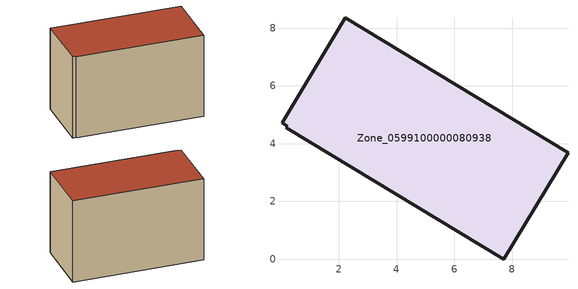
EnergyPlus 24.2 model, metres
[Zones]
Zone_0599100000080938
 floor ground (C_G): 0.03,4.72 2.23,8.36 9.93,3.69 7.7,0 0.19,4.56 0.22,4.61 z0
 wall outside (C_F): 9.93,3.69 2.23,8.36 0.03,4.72 0.22,4.61 0.19,4.56 7.7,0 9.93,3.69 z0:5.96
 roof outside (C_R): 2.23,8.36 0.03,4.72 0.22,4.61 0.19,4.56 7.7,0 9.93,3.69 z5.96
[BUILDING]
Pand.0599100000080938: North Axis=0; Terrain=City; Loads Convergence Tolerance Value=0.04; Temperature Convergence Tolerance Value=0.4; Solar Distribution=FullExterior; Maximum Number of Warmup Days=25; Minimum Number of Warmup Days=1
[Site:Location]
Rotterdam.The.Hague.AP_ZH_NLD Design_Conditions: Latitude=51.96; Longitude=4.45; Time Zone=1; Elevation=-4.5
[SITE:GROUNDTEMPERATURE:BUILDINGSURFACE]
18, 18, 18, 18, 18, 18, 18, 18, 18, 18, 18, 18
[MATERIAL] Thermal Absorptance=0.9; Solar Absorptance=0.7; Visible Absorptance=0.7
Name | Roughness | Thickness | Conductivity | Density | Specific Heat
G.TI.1946-1964 | MediumSmooth | 0.15 | 1 | 540 | 1210
F.TI.1946-1964 | Rough | 0.3 | 0.857143 | 1920 | 840
R.TI.1946-1964 | MediumRough | 0.2 | 0.277778 | 1500 | 1000
[CONSTRUCTION]
C_G: G.TI.1946-1964
C_F: F.TI.1946-1964
C_R: R.TI.1946-1964
[ZONE]
Zone_0599100000080938: Type=1; Multiplier=1; Ceiling Height=Autocalculate; Volume=Autocalculate; Floor Area=autocalculate; Part of Total Floor Area=Yes
[ZONEINFILTRATION:DESIGNFLOWRATE]
Infil_Zone_0599100000080938: Zone or ZoneList or Space or SpaceList=Zone_0599100000080938; Schedule=AlwaysOn; Design Flow Rate Calculation Method=Flow/Area; Flow Rate per Floor Area=0.003; Constant Term Coefficient=1; Temperature Term Coefficient=0; Velocity Term Coefficient=0; Velocity Squared Term Coefficient=0
[HVACTEMPLATE:ZONE:IDEALLOADSAIRSYSTEM]
Zone_0599100000080938: Maximum Heating Supply Air Temperature=50; Minimum Cooling Supply Air Temperature=13; Maximum Heating Supply Air Humidity Ratio=0.0156; Minimum Cooling Supply Air Humidity Ratio=0.0077; Heating Limit=NoLimit; Cooling Limit=NoLimit; Dehumidification Control Type=ConstantSensibleHeatRatio; Cooling Sensible Heat Ratio=0.7; Dehumidification Setpoint=60; Humidification Control Type=None; Humidification Setpoint=30; Outdoor Air Method=None; Outdoor Air Flow Rate per Person=0.00944; Outdoor Air Flow Rate per Zone Floor Area=0; Outdoor Air Flow Rate per Zone=0; Demand Controlled Ventilation Type=None; Outdoor Air Economizer Type=NoEconomizer; Heat Recovery Type=None; Sensible Heat Recovery Effectiveness=0.7; Latent Heat Recovery Effectiveness=0.65
[ZONECONTROL:THERMOSTAT]
ThermostatControl_Zone_0599100000080938: Zone or ZoneList=Zone_0599100000080938; Control Type Schedule=DualSetpointControlType; Control 1=Thermostat_Zone_0599100000080938; Temperature Difference Between Cutout And Setpoint=0
[THERMOSTATSETPOINT:DUALSETPOINT]
Thermostat_Zone_0599100000080938: Heating Setpoint Temperature Schedule=HeatingSetpoint_Zone_0599100000080938; Cooling Setpoint Temperature Schedule=CoolingSetpoint_Zone_0599100000080938
[SCHEDULE:COMPACT]
HeatingSetpoint_Zone_0599100000080938: Through: 12/31, For: AllDays, Until: 24:00, 21
CoolingSetpoint_Zone_0599100000080938: Through: 12/31, For: AllDays, Until: 24:00, 24
DualSetpointControlType: Through: 12/31, For: AllDays, Until: 24:00, 4
AlwaysOn: Through: 12/31, For: AllDays, Until: 24:00, 1
